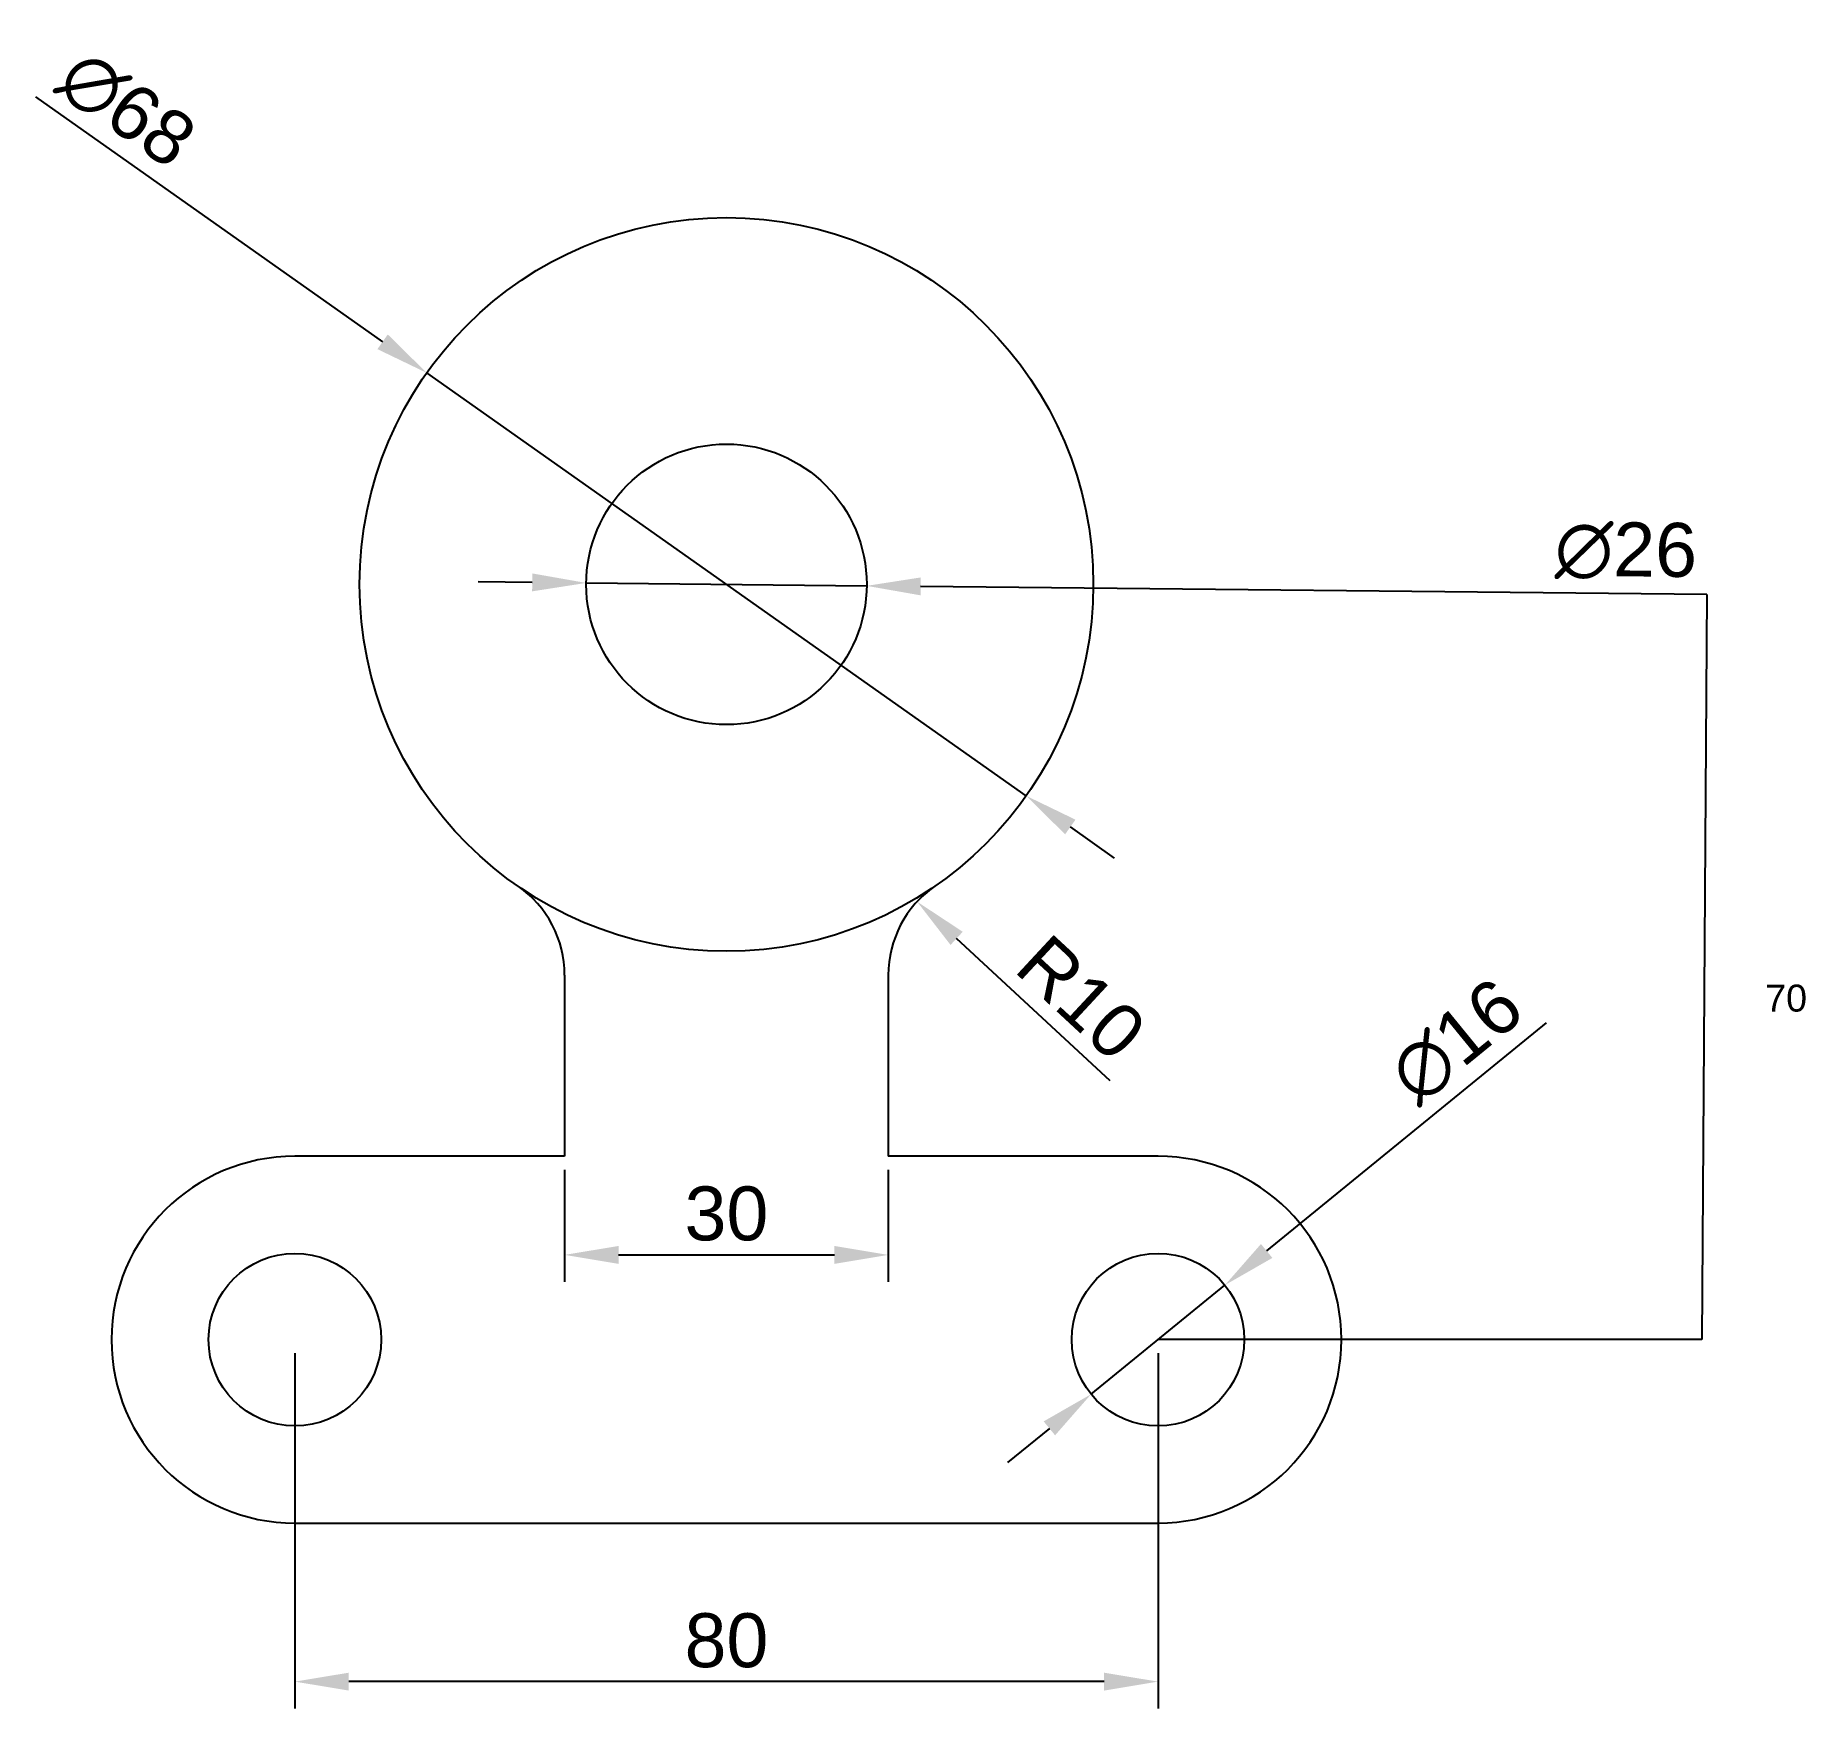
# Model space of a CAD drawing. Header units: millimetres. Extents: x 2329 to 2493, y 1893 to 2048.
import ezdxf

# ---------------------------------------------------------------- set-up
doc = ezdxf.new("R2010")
doc.units = ezdxf.units.MM
doc.styles.get("Standard").update_dxf_attribs({"font": 'arial.ttf'})
doc.dimstyles.new('ISO-25', dxfattribs={"dimscale": 2, "dimtxt": 2.5, "dimasz": 2.5, "dimexe": 1.25, "dimexo": 0.625, "dimtad": 1, "dimtxsty": 'Standard', "dimcen": 2.5, "dimadec": 0, "dimazin": 0, "dimtfac": 1, "dimtmove": 0, "dimatfit": 3, "dimfxl": 1, "dimarcsym": 0})

# ---------------------------------------------------------------- blocks, each defined once
blk = doc.blocks.new('*D3')
at = {"color": 0, "lineweight": -2, "transparency": 16777216}
for p, q in [((2375.12, 1997.03), (2370.12, 1997.08)), ((2380.12, 1996.98), (2406.12, 1996.71)), ((2484, 1995.91), (2411.12, 1996.66))]:
    blk.add_line(p, q, dxfattribs=at)
at = {"color": 0, "transparency": 16777216}
for points in [[(2375.13, 1997.86), (2375.11, 1996.2), (2380.12, 1996.98)], [(2411.13, 1997.49), (2411.11, 1995.83), (2406.12, 1996.71)]]:
    blk.add_solid(points, dxfattribs=at)
at = {"layer": 'Defpoints', "color": 0, "transparency": 16777216}
for p in [(2380.12, 1996.98), (2406.12, 1996.71)]:
    blk.add_point(p, dxfattribs=at)
at = {"color": 0, "transparency": 16777216, "insert": (2476.49, 1999.93), "char_height": 5, "attachment_point": 5, "rotation": 359.4103}
blk.add_mtext('∅26', dxfattribs=at)
blk = doc.blocks.new('*D4')
at = {"color": 0, "lineweight": -2, "transparency": 16777216}
for p, q in [((2329.07, 2042.03), (2361.25, 2019.33)), ((2420.9, 1977.25), (2365.34, 2016.45)), ((2424.99, 1974.36), (2429.07, 1971.48))]:
    blk.add_line(p, q, dxfattribs=at)
at = {"color": 0, "transparency": 16777216}
for points in [[(2361.73, 2020.01), (2360.77, 2018.65), (2365.34, 2016.45)], [(2425.47, 1975.04), (2424.51, 1973.68), (2420.9, 1977.25)]]:
    blk.add_solid(points, dxfattribs=at)
at = {"layer": 'Defpoints', "color": 0, "transparency": 16777216}
for p in [(2365.34, 2016.45), (2420.9, 1977.25)]:
    blk.add_point(p, dxfattribs=at)
at = {"color": 0, "transparency": 16777216, "insert": (2337.52, 2040.9), "char_height": 5, "attachment_point": 5, "rotation": 324.7974}
blk.add_mtext('∅68', dxfattribs=at)
blk = doc.blocks.new('*D5')
at = {"color": 0, "lineweight": -2, "transparency": 16777216}
blk.add_line((2428.7, 1950.82), (2414.45, 1964.04), dxfattribs=at)
at = {"color": 0, "transparency": 16777216}
blk.add_solid([(2415.02, 1964.65), (2413.89, 1963.43), (2410.79, 1967.44)], dxfattribs=at)
at = {"layer": 'Defpoints', "color": 0, "transparency": 16777216}
for p in [(2410.79, 1967.44), (2418.12, 1960.64)]:
    blk.add_point(p, dxfattribs=at)
at = {"color": 0, "transparency": 16777216, "insert": (2426, 1958.52), "char_height": 5, "attachment_point": 5, "rotation": 317.1429}
blk.add_mtext('R10', dxfattribs=at)
blk = doc.blocks.new('*D6')
at = {"color": 0, "lineweight": -2, "transparency": 16777216}
for p, q in [((2469.11, 1956.22), (2443.19, 1935.07)), ((2426.92, 1921.79), (2439.32, 1931.9)), ((2423.05, 1918.62), (2419.18, 1915.46))]:
    blk.add_line(p, q, dxfattribs=at)
at = {"color": 0, "transparency": 16777216}
for points in [[(2442.66, 1935.71), (2443.72, 1934.42), (2439.32, 1931.9)], [(2422.52, 1919.27), (2423.58, 1917.98), (2426.92, 1921.79)]]:
    blk.add_solid(points, dxfattribs=at)
at = {"layer": 'Defpoints', "color": 0, "transparency": 16777216}
for p in [(2439.32, 1931.9), (2426.92, 1921.79)]:
    blk.add_point(p, dxfattribs=at)
at = {"color": 0, "transparency": 16777216, "insert": (2460.77, 1954.5), "char_height": 5, "attachment_point": 5, "rotation": 39.2248}
blk.add_mtext('∅16', dxfattribs=at)
blk = doc.blocks.new('*D8')
at = {"color": 0, "lineweight": -2, "transparency": 16777216}
for p, q in [((2353.12, 1925.6), (2353.12, 1892.65)), ((2433.12, 1925.6), (2433.12, 1892.65)), ((2428.12, 1895.15), (2358.12, 1895.15))]:
    blk.add_line(p, q, dxfattribs=at)
at = {"color": 0, "transparency": 16777216}
for points in [[(2358.12, 1895.98), (2358.12, 1894.32), (2353.12, 1895.15)], [(2428.12, 1895.98), (2428.12, 1894.32), (2433.12, 1895.15)]]:
    blk.add_solid(points, dxfattribs=at)
at = {"layer": 'Defpoints', "color": 0, "transparency": 16777216}
for p in [(2353.12, 1926.85), (2433.12, 1926.85), (2353.12, 1895.15)]:
    blk.add_point(p, dxfattribs=at)
at = {"color": 0, "transparency": 16777216, "insert": (2393.12, 1898.95), "char_height": 5, "attachment_point": 5}
blk.add_mtext('80', dxfattribs=at)
blk = doc.blocks.new('*D9')
at = {"color": 0, "lineweight": -2, "transparency": 16777216}
for p, q in [((2378.12, 1942.6), (2378.12, 1932.2)), ((2408.12, 1942.6), (2408.12, 1932.2)), ((2383.12, 1934.7), (2403.12, 1934.7))]:
    blk.add_line(p, q, dxfattribs=at)
at = {"color": 0, "transparency": 16777216}
for points in [[(2383.12, 1935.53), (2383.12, 1933.87), (2378.12, 1934.7)], [(2403.12, 1935.53), (2403.12, 1933.87), (2408.12, 1934.7)]]:
    blk.add_solid(points, dxfattribs=at)
at = {"layer": 'Defpoints', "color": 0, "transparency": 16777216}
for p in [(2378.12, 1943.85), (2408.12, 1943.85), (2408.12, 1934.7)]:
    blk.add_point(p, dxfattribs=at)
at = {"color": 0, "transparency": 16777216, "insert": (2393.12, 1938.51), "char_height": 5, "attachment_point": 5}
blk.add_mtext('30', dxfattribs=at)

msp = doc.modelspace()

# ---------------------------------------------------------------- linework, layer by layer
for p, q in [((2484.003, 1995.91), (2483.516, 1926.845)), ((2378.12, 1960.637), (2378.12, 1949.666)), ((2408.12, 1960.637), (2408.12, 1949.666)), ((2378.12, 1949.666), (2378.12, 1943.845)), ((2408.12, 1949.666), (2408.12, 1943.845)), ((2483.516, 1926.845), (2433.12, 1926.845))]:
    msp.add_line(p, q)
for points in [[(2378.12, 1943.845), (2353.12, 1943.845)], [(2433.12, 1943.845), (2408.12, 1943.845)], [(2353.12, 1909.845), (2433.12, 1909.845)]]:
    msp.add_lwpolyline(points)
for centre, radius in [((2393.12, 1996.845), 34), ((2393.12, 1996.845), 13), ((2353.12, 1926.845), 8), ((2433.12, 1926.845), 8)]:
    msp.add_circle(centre, radius)
for centre, radius, start, end in [((2368.12, 1960.637), 10, 0, 55.37646), ((2418.12, 1960.637), 10, 124.62354, 180), ((2353.12, 1926.845), 17, 90, 270), ((2433.12, 1926.845), 17, 270, 90)]:
    msp.add_arc(centre, radius, start, end)

# ---------------------------------------------------------------- texts
msp.add_text('70', height=2.5).set_placement((2489.394, 1957.249))

# ---------------------------------------------------------------- dimensions: what is measured, and where the dimension line sits
for p1, p2, picture, middle in [((2420.902, 1977.245), (2365.338, 2016.445), '*D4', (2335.244, 2037.676)), ((2380.121, 1996.979), (2406.12, 1996.711), '*D3', (2476.454, 1995.987)), ((2426.923, 1921.786), (2439.318, 1931.904), '*D6', (2463.26, 1951.448))]:
    dim = msp.add_diameter_dim_2p(p1=p1, p2=p2, dimstyle='ISO-25')
    dim.commit()
    dim.dimension.update_dxf_attribs({"geometry": picture, "text_midpoint": middle, "dimtype": 163})
dim = msp.add_radius_dim(center=(2418.12, 1960.637), mpoint=(2410.79, 1967.439), dimstyle='ISO-25')
dim.commit()
dim.dimension.update_dxf_attribs({"geometry": '*D5', "text_midpoint": (2423.409, 1955.73), "dimtype": 164})
for p1, p2, distance, picture, middle in [((2378.12, 1943.845), (2408.12, 1943.845), -9.144, '*D9', (2393.12, 1938.506)), ((2433.12, 1926.845), (2353.12, 1926.845), 31.694, '*D8', (2393.12, 1898.954))]:
    dim = msp.add_aligned_dim(p1=p1, p2=p2, distance=distance, dimstyle='ISO-25')
    dim.commit()
    dim.dimension.update_dxf_attribs({"geometry": picture, "text_midpoint": middle})

doc.saveas('drawing.dxf')
